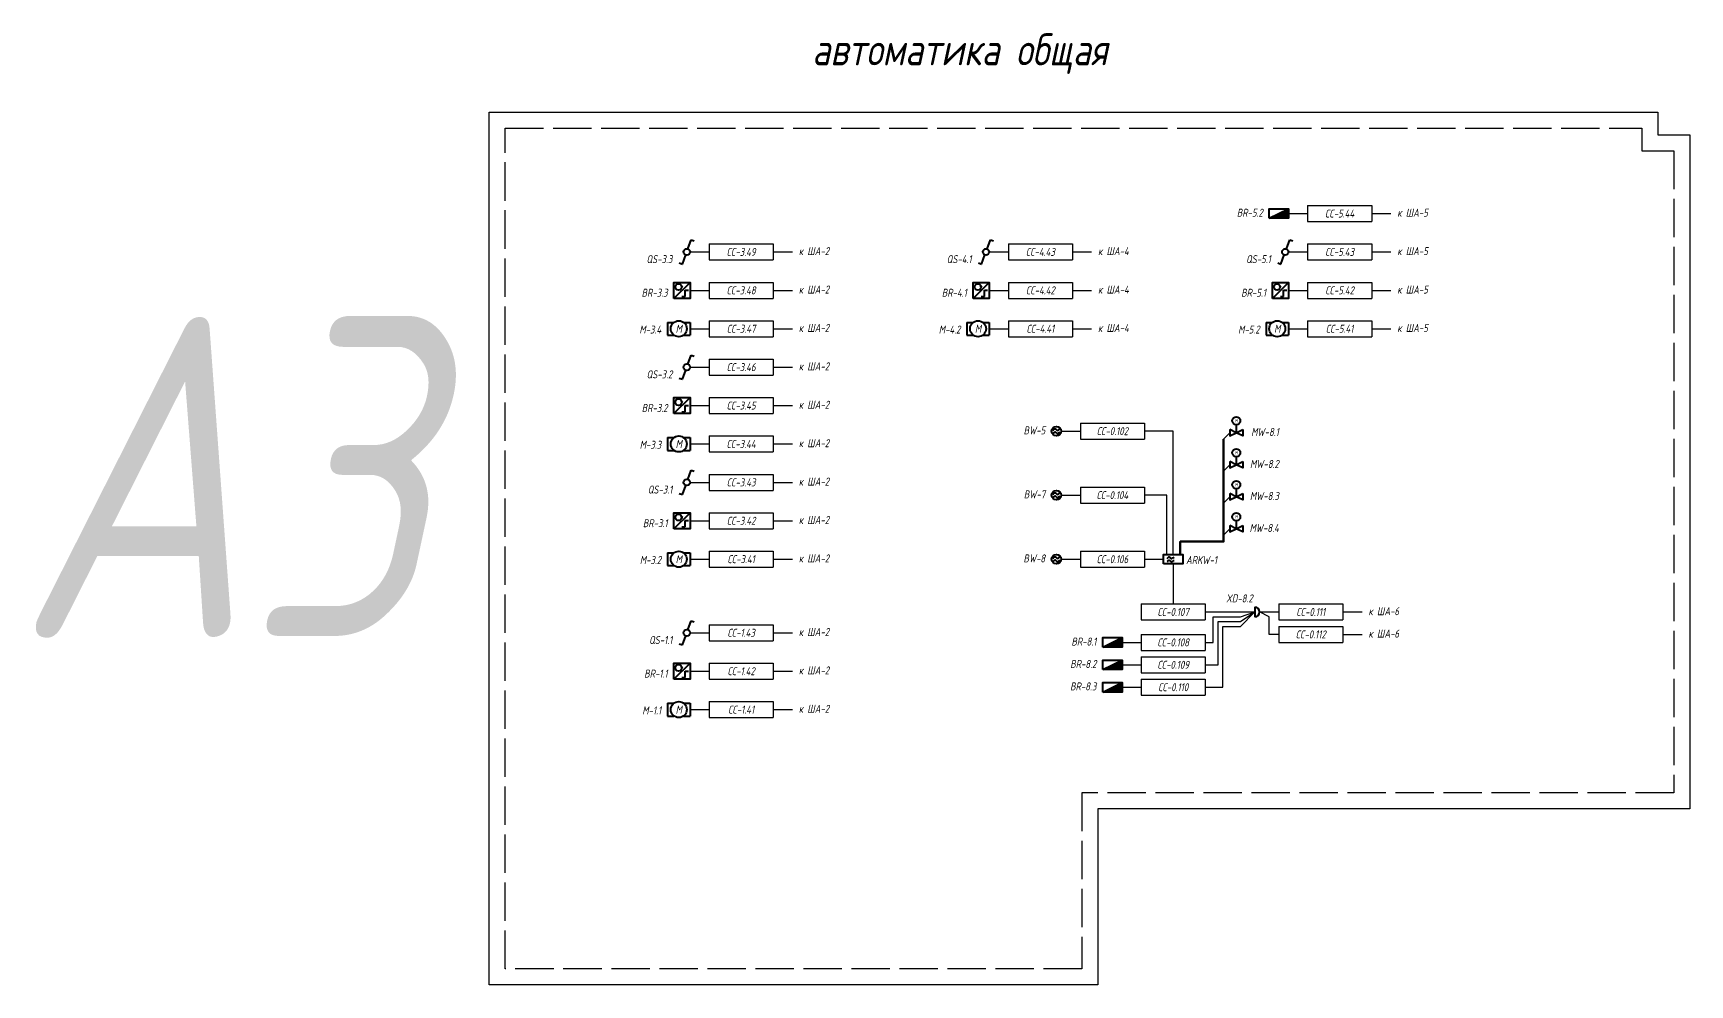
# Model space of a CAD drawing. Header units: millimetres. Extents: x -1048 to 3005, y -1068 to 487.
# Drawn here: x 1991 to 2508, y -372 to -74 of the extents above; entities that cross this region are included whole.
import ezdxf
from ezdxf.enums import TextEntityAlignment as Align

# ---------------------------------------------------------------- set-up
doc = ezdxf.new("R2010")
doc.units = ezdxf.units.MM
doc.linetypes.add('ACAD_ISO02W100', pattern=[15, 12, -3])
doc.linetypes.add('DASHED', pattern=[19.05, 12.7, -6.35])
doc.layers.add('noprint', color=2, linetype='Continuous', plot=False)
doc.styles.add('ГОСТ-ISOCPEUR', font='isocpeui.ttf', dxfattribs={"width": 0.8})

# ---------------------------------------------------------------- blocks, each defined once
blk = doc.blocks.new('энкодер')
at = {"color": 0, "lineweight": -2}
for p, q in [((0, 0), (5, 5)), ((2.43, 3.56), (2.2, 3.9)), ((2.43, 3.56), (2.66, 3.9)), ((2.48, 0.56), (3.48, 0.56)), ((3.48, 0.56), (3.48, 2.56)), ((3.48, 2.56), (4.48, 2.56))]:
    blk.add_line(p, q, dxfattribs=at)
blk.add_lwpolyline([(0, 0), (0, 5), (5, 5), (5, 0)], close=True, dxfattribs=at)
blk.add_circle((1.43, 3.56), 1, dxfattribs=at)
blk = doc.blocks.new('электродвигатель')
at = {"color": 0, "lineweight": -2}
for p, q in [((0, 4), (0, 0)), ((0, 4), (2, 4)), ((0, 0), (2, 0)), ((5, 4), (7, 4)), ((5, 0), (7, 0)), ((7, 4), (7, 0))]:
    blk.add_line(p, q, dxfattribs=at)
blk.add_circle((3.5, 2), 2.5, dxfattribs=at)
at = {"color": 0, "lineweight": -2, "style": 'ГОСТ-ISOCPEUR', "width": 0.8}
blk.add_text('M', height=2.5, rotation=360, dxfattribs=at).set_placement((3.5, 2), align=Align.MIDDLE_CENTER)
blk = doc.blocks.new('*T281')
at = {"color": 0, "lineweight": -2}
for p, q in [((0, 0), (20, 0)), ((0, 0), (0, -5)), ((20, 0), (20, -5)), ((0, -5), (20, -5))]:
    blk.add_line(p, q, dxfattribs=at)
at = {"color": 0, "insert": (10, -2.5), "char_height": 2.5, "width": 19, "attachment_point": 5, "style": 'ГОСТ-ISOCPEUR'}
blk.add_mtext('{СС-1.41}', dxfattribs=at)
blk = doc.blocks.new('*T282')
at = {"color": 0, "lineweight": -2}
for p, q in [((0, 0), (20, 0)), ((0, 0), (0, -5)), ((20, 0), (20, -5)), ((0, -5), (20, -5))]:
    blk.add_line(p, q, dxfattribs=at)
at = {"color": 0, "insert": (10, -2.5), "char_height": 2.5, "width": 19, "attachment_point": 5, "style": 'ГОСТ-ISOCPEUR'}
blk.add_mtext('{СС-1.42}', dxfattribs=at)
blk = doc.blocks.new('*T283')
at = {"color": 0, "lineweight": -2}
for p, q in [((0, 0), (20, 0)), ((0, 0), (0, -5)), ((20, 0), (20, -5)), ((0, -5), (20, -5))]:
    blk.add_line(p, q, dxfattribs=at)
at = {"color": 0, "insert": (10, -2.5), "char_height": 2.5, "width": 19, "attachment_point": 5, "style": 'ГОСТ-ISOCPEUR'}
blk.add_mtext('{СС-1.43}', dxfattribs=at)
blk = doc.blocks.new('кнопка жалюзи')
at = {"color": 0, "lineweight": -2}
for p, q in [((0.35, 0.94), (1.39, 3.78)), ((1.39, 3.78), (2.34, 3.45)), ((-2.34, -3.45), (-1.39, -3.78)), ((-1.39, -3.78), (-0.35, -0.94))]:
    blk.add_line(p, q, dxfattribs=at)
blk.add_circle((0, 0), 1, dxfattribs=at)
blk = doc.blocks.new('*T284')
at = {"color": 0, "lineweight": -2}
for p, q in [((0, 0), (20, 0)), ((0, 0), (0, -5)), ((20, 0), (20, -5)), ((0, -5), (20, -5))]:
    blk.add_line(p, q, dxfattribs=at)
at = {"color": 0, "insert": (10, -2.5), "char_height": 2.5, "width": 19, "attachment_point": 5, "style": 'ГОСТ-ISOCPEUR'}
blk.add_mtext('{СС-3.41}', dxfattribs=at)
blk = doc.blocks.new('*T285')
at = {"color": 0, "lineweight": -2}
for p, q in [((0, 0), (20, 0)), ((0, 0), (0, -5)), ((20, 0), (20, -5)), ((0, -5), (20, -5))]:
    blk.add_line(p, q, dxfattribs=at)
at = {"color": 0, "insert": (10, -2.5), "char_height": 2.5, "width": 19, "attachment_point": 5, "style": 'ГОСТ-ISOCPEUR'}
blk.add_mtext('{СС-3.42}', dxfattribs=at)
blk = doc.blocks.new('*T286')
at = {"color": 0, "lineweight": -2}
for p, q in [((0, 0), (20, 0)), ((0, 0), (0, -5)), ((20, 0), (20, -5)), ((0, -5), (20, -5))]:
    blk.add_line(p, q, dxfattribs=at)
at = {"color": 0, "insert": (10, -2.5), "char_height": 2.5, "width": 19, "attachment_point": 5, "style": 'ГОСТ-ISOCPEUR'}
blk.add_mtext('{СС-3.43}', dxfattribs=at)
blk = doc.blocks.new('*T287')
at = {"color": 0, "lineweight": -2}
for p, q in [((0, 0), (20, 0)), ((0, 0), (0, -5)), ((20, 0), (20, -5)), ((0, -5), (20, -5))]:
    blk.add_line(p, q, dxfattribs=at)
at = {"color": 0, "insert": (10, -2.5), "char_height": 2.5, "width": 19, "attachment_point": 5, "style": 'ГОСТ-ISOCPEUR'}
blk.add_mtext('{СС-3.44}', dxfattribs=at)
blk = doc.blocks.new('*T288')
at = {"color": 0, "lineweight": -2}
for p, q in [((0, 0), (20, 0)), ((0, 0), (0, -5)), ((20, 0), (20, -5)), ((0, -5), (20, -5))]:
    blk.add_line(p, q, dxfattribs=at)
at = {"color": 0, "insert": (10, -2.5), "char_height": 2.5, "width": 19, "attachment_point": 5, "style": 'ГОСТ-ISOCPEUR'}
blk.add_mtext('{СС-3.45}', dxfattribs=at)
blk = doc.blocks.new('*T289')
at = {"color": 0, "lineweight": -2}
for p, q in [((0, 0), (20, 0)), ((0, 0), (0, -5)), ((20, 0), (20, -5)), ((0, -5), (20, -5))]:
    blk.add_line(p, q, dxfattribs=at)
at = {"color": 0, "insert": (10, -2.5), "char_height": 2.5, "width": 19, "attachment_point": 5, "style": 'ГОСТ-ISOCPEUR'}
blk.add_mtext('{СС-3.46}', dxfattribs=at)
blk = doc.blocks.new('*T290')
at = {"color": 0, "lineweight": -2}
for p, q in [((0, 0), (20, 0)), ((0, 0), (0, -5)), ((20, 0), (20, -5)), ((0, -5), (20, -5))]:
    blk.add_line(p, q, dxfattribs=at)
at = {"color": 0, "insert": (10, -2.5), "char_height": 2.5, "width": 19, "attachment_point": 5, "style": 'ГОСТ-ISOCPEUR'}
blk.add_mtext('{СС-3.47}', dxfattribs=at)
blk = doc.blocks.new('*T291')
at = {"color": 0, "lineweight": -2}
for p, q in [((0, 0), (20, 0)), ((0, 0), (0, -5)), ((20, 0), (20, -5)), ((0, -5), (20, -5))]:
    blk.add_line(p, q, dxfattribs=at)
at = {"color": 0, "insert": (10, -2.5), "char_height": 2.5, "width": 19, "attachment_point": 5, "style": 'ГОСТ-ISOCPEUR'}
blk.add_mtext('{СС-3.48}', dxfattribs=at)
blk = doc.blocks.new('*T292')
at = {"color": 0, "lineweight": -2}
for p, q in [((0, 0), (20, 0)), ((0, 0), (0, -5)), ((20, 0), (20, -5)), ((0, -5), (20, -5))]:
    blk.add_line(p, q, dxfattribs=at)
at = {"color": 0, "insert": (10, -2.5), "char_height": 2.5, "width": 19, "attachment_point": 5, "style": 'ГОСТ-ISOCPEUR'}
blk.add_mtext('{СС-3.49}', dxfattribs=at)
blk = doc.blocks.new('*T293')
at = {"color": 0, "lineweight": -2}
for p, q in [((0, 0), (20, 0)), ((0, 0), (0, -5)), ((20, 0), (20, -5)), ((0, -5), (20, -5))]:
    blk.add_line(p, q, dxfattribs=at)
at = {"color": 0, "insert": (10, -2.5), "char_height": 2.5, "width": 19, "attachment_point": 5, "style": 'ГОСТ-ISOCPEUR'}
blk.add_mtext('{СС-4.41}', dxfattribs=at)
blk = doc.blocks.new('*T294')
at = {"color": 0, "lineweight": -2}
for p, q in [((0, 0), (20, 0)), ((0, 0), (0, -5)), ((20, 0), (20, -5)), ((0, -5), (20, -5))]:
    blk.add_line(p, q, dxfattribs=at)
at = {"color": 0, "insert": (10, -2.5), "char_height": 2.5, "width": 19, "attachment_point": 5, "style": 'ГОСТ-ISOCPEUR'}
blk.add_mtext('{СС-4.42}', dxfattribs=at)
blk = doc.blocks.new('*T295')
at = {"color": 0, "lineweight": -2}
for p, q in [((0, 0), (20, 0)), ((0, 0), (0, -5)), ((20, 0), (20, -5)), ((0, -5), (20, -5))]:
    blk.add_line(p, q, dxfattribs=at)
at = {"color": 0, "insert": (10, -2.5), "char_height": 2.5, "width": 19, "attachment_point": 5, "style": 'ГОСТ-ISOCPEUR'}
blk.add_mtext('{СС-4.43}', dxfattribs=at)
blk = doc.blocks.new('*T296')
at = {"color": 0, "lineweight": -2}
for p, q in [((0, 0), (20, 0)), ((0, 0), (0, -5)), ((20, 0), (20, -5)), ((0, -5), (20, -5))]:
    blk.add_line(p, q, dxfattribs=at)
at = {"color": 0, "insert": (10, -2.5), "char_height": 2.5, "width": 19, "attachment_point": 5, "style": 'ГОСТ-ISOCPEUR'}
blk.add_mtext('{СС-5.41}', dxfattribs=at)
blk = doc.blocks.new('*T297')
at = {"color": 0, "lineweight": -2}
for p, q in [((0, 0), (20, 0)), ((0, 0), (0, -5)), ((20, 0), (20, -5)), ((0, -5), (20, -5))]:
    blk.add_line(p, q, dxfattribs=at)
at = {"color": 0, "insert": (10, -2.5), "char_height": 2.5, "width": 19, "attachment_point": 5, "style": 'ГОСТ-ISOCPEUR'}
blk.add_mtext('{СС-5.42}', dxfattribs=at)
blk = doc.blocks.new('*T298')
at = {"color": 0, "lineweight": -2}
for p, q in [((0, 0), (20, 0)), ((0, 0), (0, -5)), ((20, 0), (20, -5)), ((0, -5), (20, -5))]:
    blk.add_line(p, q, dxfattribs=at)
at = {"color": 0, "insert": (10, -2.5), "char_height": 2.5, "width": 19, "attachment_point": 5, "style": 'ГОСТ-ISOCPEUR'}
blk.add_mtext('{СС-5.43}', dxfattribs=at)
blk = doc.blocks.new('счетчик воды')
at = {"lineweight": -2}
blk.add_hatch(color=0, dxfattribs=at).paths.add_polyline_path([(6, 0), (6, 3), (0, 0)])
at = {"color": 0, "lineweight": -2}
blk.add_line((0, 0), (6, 3), dxfattribs=at)
blk.add_lwpolyline([(0, 0), (0, 3), (6, 3), (6, 0)], close=True, dxfattribs=at)
blk = doc.blocks.new('контроллер протечек')
at = {"color": 0, "lineweight": -2}
blk.add_lwpolyline([(0, 0), (0, 3), (6, 3), (6, 0)], close=True, dxfattribs=at)
at = {"color": 0, "lineweight": -2, "start_tangent": (0.745789, 0.666182), "end_tangent": (0.976749, -0.214388)}
for points in [[(1.1, 1.73), (1.77, 2.23), (2.38, 1.68), (3.32, 2.1)], [(1.1, 0.73), (1.77, 1.23), (2.38, 0.68), (3.32, 1.1)]]:
    blk.add_spline(points, degree=3, dxfattribs=at)
blk = doc.blocks.new('датчик протечки')
at = {"color": 0, "lineweight": -2}
blk.add_circle((0, 0), 1.5, dxfattribs=at)
at = {"color": 0, "lineweight": -2, "start_tangent": (0.745789, 0.666182), "end_tangent": (0.976749, -0.214388)}
for points in [[(-1.08, 0.27), (-0.41, 0.76), (0.2, 0.22), (1.14, 0.64)], [(-1.08, -0.73), (-0.41, -0.24), (0.2, -0.78), (1.14, -0.36)]]:
    blk.add_spline(points, degree=3, dxfattribs=at)
blk = doc.blocks.new('*T299')
at = {"color": 0, "lineweight": -2}
for p, q in [((0, 0), (20, 0)), ((0, 0), (0, -5)), ((20, 0), (20, -5)), ((0, -5), (20, -5))]:
    blk.add_line(p, q, dxfattribs=at)
at = {"color": 0, "insert": (10, -2.5), "char_height": 2.5, "width": 19, "attachment_point": 5, "style": 'ГОСТ-ISOCPEUR'}
blk.add_mtext('{СС-0.102}', dxfattribs=at)
blk = doc.blocks.new('*T300')
at = {"color": 0, "lineweight": -2}
for p, q in [((0, 0), (20, 0)), ((0, 0), (0, -5)), ((20, 0), (20, -5)), ((0, -5), (20, -5))]:
    blk.add_line(p, q, dxfattribs=at)
at = {"color": 0, "insert": (10, -2.5), "char_height": 2.5, "width": 19, "attachment_point": 5, "style": 'ГОСТ-ISOCPEUR'}
blk.add_mtext('{СС-5.44}', dxfattribs=at)
blk = doc.blocks.new('*T301')
at = {"color": 0, "lineweight": -2}
for p, q in [((0, 0), (20, 0)), ((0, 0), (0, -5)), ((20, 0), (20, -5)), ((0, -5), (20, -5))]:
    blk.add_line(p, q, dxfattribs=at)
at = {"color": 0, "insert": (10, -2.5), "char_height": 2.5, "width": 19, "attachment_point": 5, "style": 'ГОСТ-ISOCPEUR'}
blk.add_mtext('{СС-0.104}', dxfattribs=at)
blk = doc.blocks.new('*T302')
at = {"color": 0, "lineweight": -2}
for p, q in [((0, 0), (20, 0)), ((0, 0), (0, -5)), ((20, 0), (20, -5)), ((0, -5), (20, -5))]:
    blk.add_line(p, q, dxfattribs=at)
at = {"color": 0, "insert": (10, -2.5), "char_height": 2.5, "width": 19, "attachment_point": 5, "style": 'ГОСТ-ISOCPEUR'}
blk.add_mtext('{СС-0.106}', dxfattribs=at)
blk = doc.blocks.new('коробка коммутационная')
at = {"color": 0, "lineweight": -2}
blk.add_line((0, 3), (0, 0), dxfattribs=at)
blk.add_arc((0, 1.5), 1.5, 270, 90, dxfattribs=at)
blk = doc.blocks.new('*T303')
at = {"color": 0, "lineweight": -2}
for p, q in [((0, 0), (20, 0)), ((0, 0), (0, -5)), ((20, 0), (20, -5)), ((0, -5), (20, -5))]:
    blk.add_line(p, q, dxfattribs=at)
at = {"color": 0, "insert": (10, -2.5), "char_height": 2.5, "width": 19, "attachment_point": 5, "style": 'ГОСТ-ISOCPEUR'}
blk.add_mtext('{СС-0.107}', dxfattribs=at)
blk = doc.blocks.new('*T304')
at = {"color": 0, "lineweight": -2}
for p, q in [((0, 0), (20, 0)), ((0, 0), (0, -5)), ((20, 0), (20, -5)), ((0, -5), (20, -5))]:
    blk.add_line(p, q, dxfattribs=at)
at = {"color": 0, "insert": (10, -2.5), "char_height": 2.5, "width": 19, "attachment_point": 5, "style": 'ГОСТ-ISOCPEUR'}
blk.add_mtext('{СС-0.108}', dxfattribs=at)
blk = doc.blocks.new('*T305')
at = {"color": 0, "lineweight": -2}
for p, q in [((0, 0), (20, 0)), ((0, 0), (0, -5)), ((20, 0), (20, -5)), ((0, -5), (20, -5))]:
    blk.add_line(p, q, dxfattribs=at)
at = {"color": 0, "insert": (10, -2.5), "char_height": 2.5, "width": 19, "attachment_point": 5, "style": 'ГОСТ-ISOCPEUR'}
blk.add_mtext('{СС-0.109}', dxfattribs=at)
blk = doc.blocks.new('*T306')
at = {"color": 0, "lineweight": -2}
for p, q in [((0, 0), (20, 0)), ((0, 0), (0, -5)), ((20, 0), (20, -5)), ((0, -5), (20, -5))]:
    blk.add_line(p, q, dxfattribs=at)
at = {"color": 0, "insert": (10, -2.5), "char_height": 2.5, "width": 19, "attachment_point": 5, "style": 'ГОСТ-ISOCPEUR'}
blk.add_mtext('{СС-0.110}', dxfattribs=at)
blk = doc.blocks.new('*T307')
at = {"color": 0, "lineweight": -2}
for p, q in [((0, 0), (20, 0)), ((0, 0), (0, -5)), ((20, 0), (20, -5)), ((0, -5), (20, -5))]:
    blk.add_line(p, q, dxfattribs=at)
at = {"color": 0, "insert": (10, -2.5), "char_height": 2.5, "width": 19, "attachment_point": 5, "style": 'ГОСТ-ISOCPEUR'}
blk.add_mtext('{СС-0.111}', dxfattribs=at)
blk = doc.blocks.new('*T308')
at = {"color": 0, "lineweight": -2}
for p, q in [((0, 0), (20, 0)), ((0, 0), (0, -5)), ((20, 0), (20, -5)), ((0, -5), (20, -5))]:
    blk.add_line(p, q, dxfattribs=at)
at = {"color": 0, "insert": (10, -2.5), "char_height": 2.5, "width": 19, "attachment_point": 5, "style": 'ГОСТ-ISOCPEUR'}
blk.add_mtext('{СС-0.112}', dxfattribs=at)
blk = doc.blocks.new('вентиль с электроприводом')
at = {"color": 0, "linetype": 'DASHED', "lineweight": -2}
blk.add_line((0, 2.5), (0, 0), dxfattribs=at)
at = {"color": 0, "lineweight": -2}
for points in [[(-2, 1), (-2, -1), (0, 0), (-2, 1)], [(2, 1), (2, -1), (0, 0), (2, 1)]]:
    blk.add_lwpolyline(points, dxfattribs=at)
blk.add_circle((0, 3.75), 1.25, dxfattribs=at)
at = {"color": 0, "lineweight": -2, "style": 'ГОСТ-ISOCPEUR', "width": 0.8}
blk.add_text('M', height=1, rotation=360, dxfattribs=at).set_placement((0, 3.75), align=Align.MIDDLE_CENTER)

msp = doc.modelspace()

# ---------------------------------------------------------------- linework, layer by layer
at = {"ltscale": 0.2}
for p, q in [((2382.79, -130.5), (2388.79, -130.5)), ((2408.79, -130.5), (2414.79, -130.5)), ((2195.79, -142.5), (2201.79, -142.5)), ((2221.79, -142.5), (2227.79, -142.5)), ((2289.29, -142.5), (2295.29, -142.5)), ((2315.29, -142.5), (2321.29, -142.5)), ((2382.79, -142.5), (2388.79, -142.5)), ((2408.79, -142.5), (2414.79, -142.5)), ((2195.79, -154.5), (2201.79, -154.5)), ((2221.79, -154.5), (2227.79, -154.5)), ((2289.29, -154.5), (2295.29, -154.5)), ((2315.29, -154.5), (2321.29, -154.5)), ((2382.79, -154.5), (2388.79, -154.5)), ((2408.79, -154.5), (2414.79, -154.5)), ((2195.79, -166.5), (2201.79, -166.5)), ((2221.79, -166.5), (2227.79, -166.5)), ((2289.29, -166.5), (2295.29, -166.5)), ((2315.29, -166.5), (2321.29, -166.5)), ((2382.79, -166.5), (2388.79, -166.5)), ((2408.79, -166.5), (2414.79, -166.5)), ((2195.79, -178.5), (2201.79, -178.5)), ((2221.79, -178.5), (2227.79, -178.5)), ((2195.79, -190.5), (2201.79, -190.5)), ((2221.79, -190.5), (2227.79, -190.5)), ((2311.79, -198.5), (2317.79, -198.5)), ((2195.79, -202.5), (2201.79, -202.5)), ((2221.79, -202.5), (2227.79, -202.5)), ((2195.79, -214.5), (2201.79, -214.5)), ((2221.79, -214.5), (2227.79, -214.5)), ((2311.79, -218.5), (2317.79, -218.5)), ((2195.79, -226.5), (2201.79, -226.5)), ((2221.79, -226.5), (2227.79, -226.5)), ((2195.79, -238.5), (2201.79, -238.5)), ((2221.79, -238.5), (2227.79, -238.5)), ((2311.79, -238.5), (2317.79, -238.5)), ((2337.79, -238.5), (2343.79, -238.5)), ((2356.79, -255), (2372.29, -255)), ((2373.79, -255), (2379.79, -255)), ((2399.79, -255), (2405.79, -255)), ((2195.79, -261.5), (2201.79, -261.5)), ((2221.79, -261.5), (2227.79, -261.5)), ((2399.79, -262), (2405.79, -262)), ((2330.79, -264.5), (2336.79, -264.5)), ((2195.79, -273.5), (2201.79, -273.5)), ((2221.79, -273.5), (2227.79, -273.5)), ((2330.79, -271.5), (2336.79, -271.5)), ((2330.79, -278.5), (2336.79, -278.5)), ((2195.79, -285.5), (2201.79, -285.5)), ((2221.79, -285.5), (2227.79, -285.5))]:
    msp.add_line(p, q, dxfattribs=at)
msp.add_line((2346.79, -240), (2346.79, -252.5))
for points in [[(2346.79, -237), (2346.79, -198.5), (2337.79, -198.5)], [(2364.5, -199), (2362.5, -201)], [(2364.5, -209), (2362.5, -211)], [(2344.79, -237), (2344.79, -218.5), (2337.79, -218.5)], [(2364.5, -219), (2362.5, -221)], [(2364.5, -229), (2362.5, -231)], [(2356.79, -264.5), (2359.29, -264.5), (2359.29, -256.5), (2367.79, -256.5), (2372.29, -255)], [(2356.79, -271.5), (2360.79, -271.5), (2360.79, -258), (2367.79, -258), (2372.29, -255)], [(2356.79, -278.5), (2362.29, -278.5), (2362.29, -259.5), (2367.79, -259.5), (2372.29, -255)], [(2379.79, -262), (2376.79, -262), (2376.79, -256.5), (2373.79, -255)]]:
    msp.add_lwpolyline(points)
at = {"lineweight": 50}
msp.add_lwpolyline([(2362.5, -201), (2362.5, -233), (2349, -233), (2349, -237)], dxfattribs=at)
at = {"layer": 'noprint'}
msp.add_lwpolyline([(2133, -98.88), (2498.21, -98.88), (2498.21, -105.88), (2508.21, -105.88), (2508.21, -316.5), (2323.21, -316.5), (2323.21, -371.5), (2133, -371.5)], close=True, dxfattribs=at)
at = {"layer": 'noprint', "linetype": 'ACAD_ISO02W100'}
msp.add_lwpolyline([(2138, -103.88), (2493.21, -103.88), (2493.21, -110.88), (2503.21, -110.88), (2503.21, -311.5), (2318.21, -311.5), (2318.21, -366.5), (2138, -366.5)], close=True, dxfattribs=at)

# ---------------------------------------------------------------- block references
at = {"lineweight": 40}
for name, p in [('счетчик воды', (2376.79, -132)), ('кнопка жалюзи', (2194.79, -142.5)), ('кнопка жалюзи', (2288.29, -142.5)), ('кнопка жалюзи', (2381.79, -142.5)), ('энкодер', (2190.79, -157)), ('энкодер', (2284.29, -157)), ('энкодер', (2377.79, -157)), ('электродвигатель', (2188.79, -168.5)), ('электродвигатель', (2282.29, -168.5)), ('электродвигатель', (2375.79, -168.5)), ('кнопка жалюзи', (2194.79, -178.5)), ('энкодер', (2190.79, -193)), ('вентиль с электроприводом', (2366.5, -199)), ('электродвигатель', (2188.79, -204.5)), ('датчик протечки', (2310.29, -198.5)), ('вентиль с электроприводом', (2366.5, -209)), ('кнопка жалюзи', (2194.79, -214.5)), ('датчик протечки', (2310.29, -218.5)), ('вентиль с электроприводом', (2366.5, -219)), ('энкодер', (2190.79, -229)), ('вентиль с электроприводом', (2366.5, -229)), ('электродвигатель', (2188.79, -240.5)), ('датчик протечки', (2310.29, -238.5)), ('контроллер протечек', (2343.79, -240)), ('коробка коммутационная', (2372.29, -256.5)), ('кнопка жалюзи', (2194.79, -261.5)), ('счетчик воды', (2324.79, -266)), ('энкодер', (2190.79, -276)), ('счетчик воды', (2324.79, -273)), ('счетчик воды', (2324.79, -280)), ('электродвигатель', (2188.79, -287.5))]:
    msp.add_blockref(name, p, dxfattribs=at)
for name, p in [('*T300', (2388.79, -128)), ('*T292', (2201.79, -140)), ('*T295', (2295.29, -140)), ('*T298', (2388.79, -140)), ('*T291', (2201.79, -152)), ('*T294', (2295.29, -152)), ('*T297', (2388.79, -152)), ('*T290', (2201.79, -164)), ('*T293', (2295.29, -164)), ('*T296', (2388.79, -164)), ('*T289', (2201.79, -176)), ('*T288', (2201.79, -188)), ('*T299', (2317.79, -196)), ('*T287', (2201.79, -200)), ('*T286', (2201.79, -212)), ('*T301', (2317.79, -216)), ('*T285', (2201.79, -224)), ('*T284', (2201.79, -236)), ('*T302', (2317.79, -236)), ('*T303', (2336.79, -252.5)), ('*T307', (2379.79, -252.5)), ('*T283', (2201.79, -259)), ('*T304', (2336.79, -262)), ('*T308', (2379.79, -259.5)), ('*T305', (2336.79, -269)), ('*T282', (2201.79, -271)), ('*T306', (2336.79, -276)), ('*T281', (2201.79, -283))]:
    msp.add_blockref(name, p)

# ---------------------------------------------------------------- texts
at = {"style": 'ГОСТ-ISOCPEUR', "width": 0.8}
for s, p in [('BR-5.2', (2374.79, -131.5)), ('QS-3.3', (2190.29, -146)), ('QS-4.1', (2283.79, -146)), ('QS-5.1', (2377.29, -146)), ('BR-3.3', (2188.79, -156.5)), ('BR-4.1', (2282.29, -156.5)), ('BR-5.1', (2375.79, -156.5)), ('M-3.4', (2186.79, -168)), ('M-4.2', (2280.29, -168)), ('M-5.2', (2373.79, -168)), ('QS-3.2', (2190.29, -182)), ('BR-3.2', (2188.79, -192.5)), ('M-3.3', (2186.79, -204)), ('BW-5', (2306.79, -199.5)), ('MW-8.1', (2379.79, -200)), ('MW-8.2', (2379.79, -210)), ('QS-3.1', (2190.29, -218)), ('BW-7', (2306.79, -219.5)), ('MW-8.3', (2379.79, -220)), ('BR-3.1', (2188.79, -228.5)), ('MW-8.4', (2379.79, -230)), ('M-3.2', (2186.79, -240)), ('BW-8', (2306.79, -239.5)), ('QS-1.1', (2190.29, -265)), ('BR-8.1', (2322.79, -265.5)), ('BR-1.1', (2188.79, -275.5)), ('BR-8.2', (2322.79, -272.5)), ('BR-8.3', (2322.79, -279.5)), ('M-1.1', (2186.79, -287))]:
    msp.add_text(s, height=2.5, dxfattribs=at).set_placement(p, align=Align.RIGHT)
for s, p in [('к ША-5', (2416.79, -131.5)), ('к ША-2', (2229.79, -143.5)), ('к ША-4', (2323.29, -143.5)), ('к ША-5', (2416.79, -143.5)), ('к ША-2', (2229.79, -155.5)), ('к ША-4', (2323.29, -155.5)), ('к ША-5', (2416.79, -155.5)), ('к ША-2', (2229.79, -167.5)), ('к ША-4', (2323.29, -167.5)), ('к ША-5', (2416.79, -167.5)), ('к ША-2', (2229.79, -179.5)), ('к ША-2', (2229.79, -191.5)), ('к ША-2', (2229.79, -203.5)), ('к ША-2', (2229.79, -215.5)), ('к ША-2', (2229.79, -227.5)), ('к ША-2', (2229.79, -239.5)), ('ARKW-1', (2350.79, -240)), ('XD-8.2', (2363.29, -252)), ('к ША-6', (2407.79, -256)), ('к ША-2', (2229.79, -262.5)), ('к ША-6', (2407.79, -263)), ('к ША-2', (2229.79, -274.5)), ('к ША-2', (2229.79, -286.5))]:
    msp.add_text(s, height=2.5, dxfattribs=at).set_placement(p)
at = {"layer": 'noprint', "style": 'ГОСТ-ISOCPEUR', "width": 0.8}
for s, height, p in [('автоматика общая', 10, (2233.96, -84.2)), ('А3', 100, (1984.86, -262.83))]:
    msp.add_text(s, height=height, dxfattribs=at).set_placement(p)

doc.saveas('drawing.dxf')
